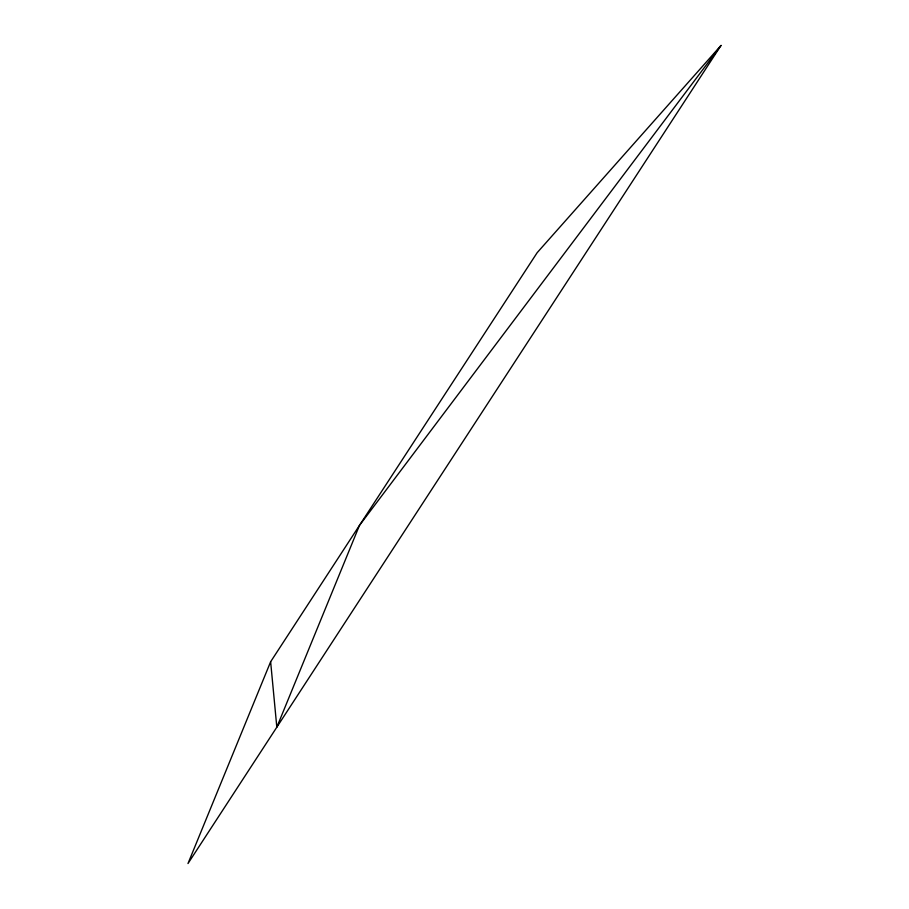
<?xml version="1.0" encoding="UTF-8"?>
<svg xmlns="http://www.w3.org/2000/svg" width="909" height="909" viewBox="0 0 909 909"><rect width="100%" height="100%" fill="white"/><g stroke="black" fill="none" stroke-linecap="round" stroke-linejoin="round"><path stroke-width="1.36" d="M270.632 661.752L187.981 863.55L721.019 45.45L537.151 252.702L270.632 661.752L276.825 727.2L359.475 525.402L721.019 45.45"/></g></svg>
